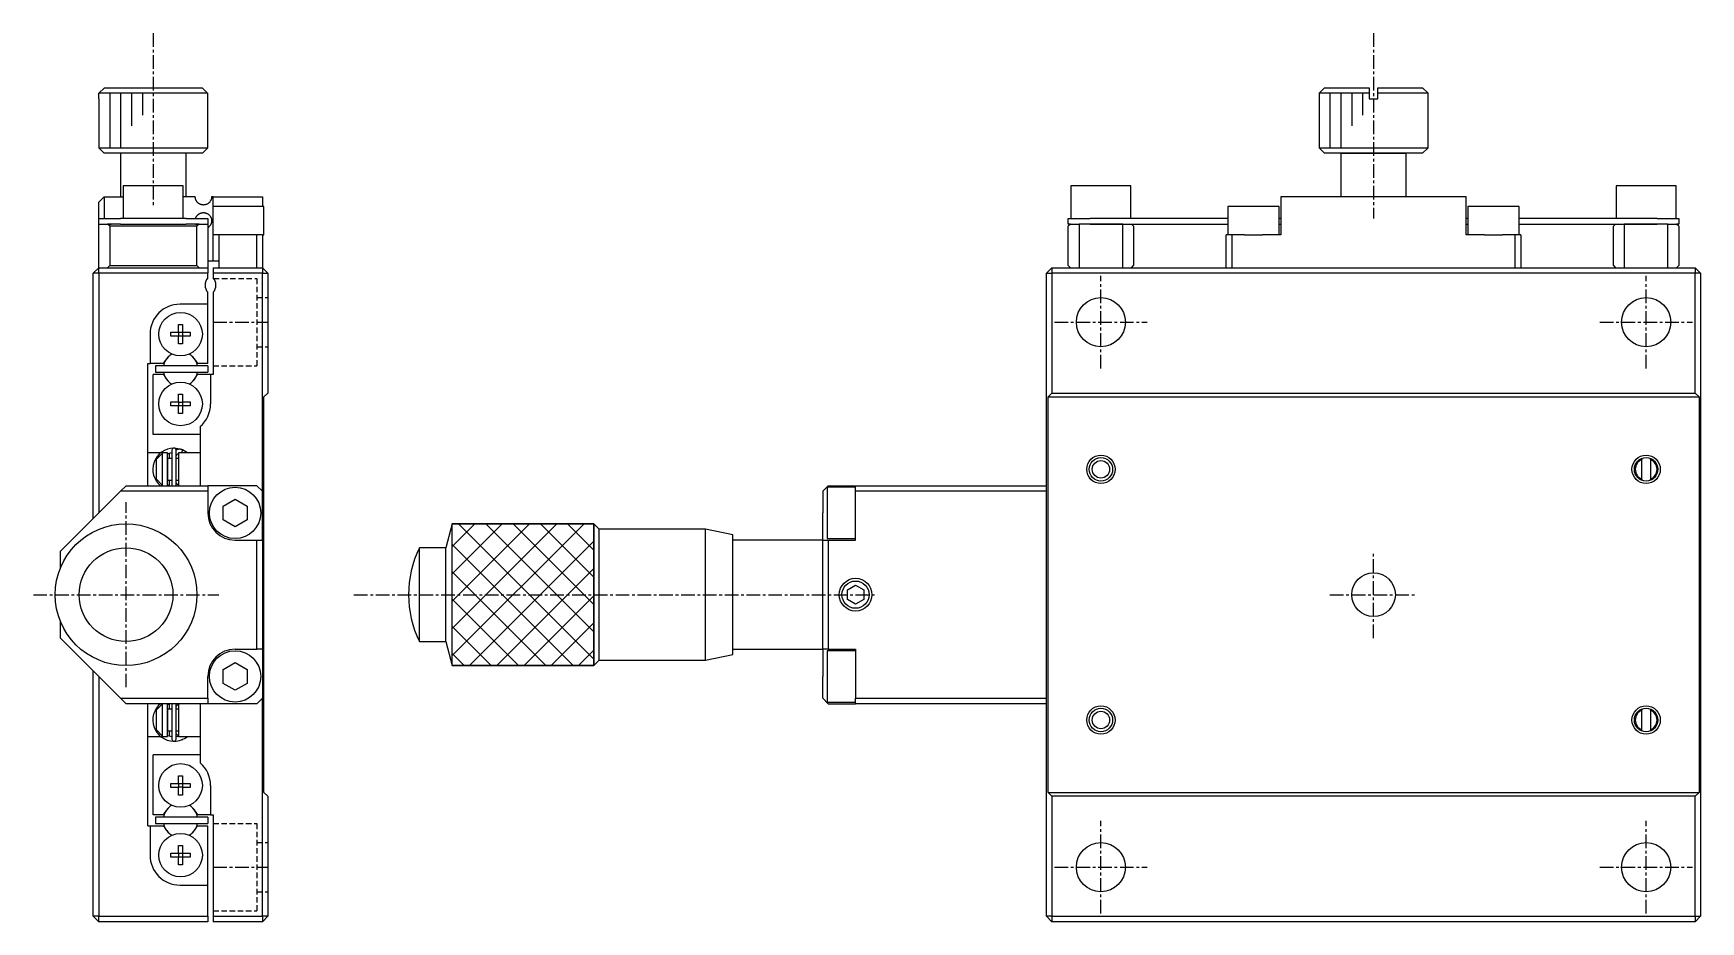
# Model space of a CAD drawing. Extents: x 10 to 371, y 10 to 242.
# Drawn here: x 218.2 to 371.2, y 111.8 to 193.2 of the extents above; entities that cross this region are included whole.
import ezdxf

# ---------------------------------------------------------------- set-up
doc = ezdxf.new("R2010")
doc.units = 0
doc.linetypes.add('CENTER', pattern=[2, 1.25, -0.25, 0.25, -0.25])
doc.linetypes.add('DASHED', pattern=[0.75, 0.5, -0.25])
doc.layers.get('0').update_dxf_attribs({"linetype": 'CONTINUOUS'})
doc.layers.add('CENTER', color=1, linetype='CENTER')

msp = doc.modelspace()

# ---------------------------------------------------------------- linework, layer by layer
at = {"color": 7, "linetype": 'CONTINUOUS'}
for p, q in [((224.266025, 187.75), (224.767813, 188.25)), ((224.767813, 188.25), (233.732186, 188.25)), ((233.732186, 188.25), (234.233974, 187.75)), ((336.655074, 188.25), (336.155074, 187.75)), ((336.655074, 188.25), (340.755074, 188.25)), ((340.755074, 188.25), (340.755074, 187.75)), ((341.555074, 188.25), (345.655074, 188.25)), ((341.555074, 187.75), (341.555074, 188.25)), ((346.155074, 187.75), (345.655074, 188.25)), ((224.249999, 187.25), (224.266025, 187.25)), ((224.249999, 187.25), (224.249999, 182.75)), ((224.266025, 187.25), (224.266025, 187.75)), ((234.233974, 187.75), (224.266025, 187.75)), ((234.233974, 187.75), (234.233974, 187.25)), ((234.233974, 187.25), (234.249999, 187.25)), ((234.249999, 182.75), (234.249999, 187.25)), ((340.755074, 187.75), (336.155074, 187.75)), ((336.155074, 187.75), (336.155074, 182.75)), ((340.755074, 187.75), (340.755074, 187.25)), ((340.755074, 187.25), (341.555074, 187.25)), ((346.155074, 187.75), (341.555074, 187.75)), ((341.555074, 187.25), (341.555074, 187.75)), ((346.155074, 182.75), (346.155074, 187.75)), ((224.249999, 182.75), (234.249999, 182.75)), ((224.249999, 182.75), (224.749999, 182.25)), ((233.749999, 182.25), (224.749999, 182.25)), ((226.249999, 182.25), (226.249999, 178.25)), ((232.249999, 178.25), (232.249999, 182.25)), ((233.749999, 182.25), (234.249999, 182.75)), ((336.155074, 182.75), (341.155074, 182.75)), ((336.155074, 182.75), (336.655074, 182.25)), ((338.155074, 182.25), (336.655074, 182.25)), ((341.155074, 182.25), (336.655074, 182.25)), ((344.155074, 182.25), (338.155074, 182.25)), ((338.155074, 182.25), (341.155074, 182.25)), ((338.155074, 182.25), (338.155074, 178.25)), ((341.155074, 182.75), (346.155074, 182.75)), ((345.655074, 182.25), (341.155074, 182.25)), ((341.155074, 182.25), (344.155074, 182.25)), ((345.655074, 182.25), (344.155074, 182.25)), ((344.155074, 178.25), (344.155074, 182.25)), ((345.655074, 182.25), (346.155074, 182.75)), ((231.999999, 179.25), (226.499999, 179.25)), ((226.499999, 179.25), (226.499999, 176.25)), ((231.999999, 176.25), (231.999999, 179.25)), ((316.155074, 179.25), (313.405074, 179.25)), ((313.405074, 179.25), (313.405074, 176.25)), ((318.905074, 179.25), (316.155074, 179.25)), ((318.905074, 176.25), (318.905074, 179.25)), ((366.155074, 179.25), (363.405074, 179.25)), ((363.405074, 179.25), (363.405074, 176.25)), ((368.905074, 179.25), (366.155074, 179.25)), ((368.905074, 176.25), (368.905074, 179.25)), ((224.75, 178.25), (224.25, 177.75)), ((224.25, 176.25), (224.25, 177.75)), ((224.75, 178.25), (224.75, 176.25)), ((224.75, 178.25), (226.499999, 178.25)), ((233.1, 178.25), (231.999999, 178.25)), ((233.100794, 178.215506), (233.1, 178.25)), ((233.103171, 178.181104), (233.100794, 178.215506)), ((233.107073, 178.14724), (233.103171, 178.181104)), ((233.112499, 178.113642), (233.107073, 178.14724)), ((233.116837, 178.091975), (233.112499, 178.113642)), ((233.121802, 178.070479), (233.116837, 178.091975)), ((233.128933, 178.043696), (233.121802, 178.070479)), ((233.137029, 178.017253), (233.128933, 178.043696)), ((233.146059, 177.991218), (233.137029, 178.017253)), ((233.155827, 177.966057), (233.146059, 177.991218)), ((233.166456, 177.941346), (233.155827, 177.966057)), ((233.17791, 177.91714), (233.166456, 177.941346)), ((233.187375, 177.898676), (233.17791, 177.91714)), ((233.197309, 177.880548), (233.187375, 177.898676)), ((233.209594, 177.859642), (233.197309, 177.880548)), ((233.222486, 177.839238), (233.209594, 177.859642)), ((233.23595, 177.819369), (233.222486, 177.839238)), ((233.25688, 177.79097), (233.23595, 177.819369)), ((233.278919, 177.763824), (233.25688, 177.79097)), ((233.297705, 177.742586), (233.278919, 177.763824)), ((233.317125, 177.722228), (233.297705, 177.742586)), ((233.33711, 177.702785), (233.317125, 177.722228)), ((233.355345, 177.686247), (233.33711, 177.702785)), ((233.373957, 177.670445), (233.355345, 177.686247)), ((233.400023, 177.649983), (233.373957, 177.670445)), ((233.426639, 177.630916), (233.400023, 177.649983)), ((233.453461, 177.613402), (233.426639, 177.630916)), ((233.480656, 177.597248), (233.453461, 177.613402)), ((233.507834, 177.5826), (233.480656, 177.597248)), ((233.535228, 177.569251), (233.507834, 177.5826)), ((233.562545, 177.557274), (233.535228, 177.569251)), ((233.589949, 177.546527), (233.562545, 177.557274)), ((233.611195, 177.539034), (233.589949, 177.546527)), ((233.632436, 177.532249), (233.611195, 177.539034)), ((233.663295, 177.523611), (233.632436, 177.532249)), ((233.694043, 177.516395), (233.663295, 177.523611)), ((233.724602, 177.510557), (233.694043, 177.516395)), ((233.769514, 177.504331), (233.724602, 177.510557)), ((233.813777, 177.500875), (233.769514, 177.504331)), ((233.85311, 177.500006), (233.813777, 177.500875)), ((233.881811, 177.500675), (233.85311, 177.500006)), ((233.923857, 177.503645), (233.881811, 177.500675)), ((233.964921, 177.508857), (233.923857, 177.503645)), ((234.01744, 177.51893), (233.964921, 177.508857)), ((234.068068, 177.532402), (234.01744, 177.51893)), ((234.116023, 177.548764), (234.068068, 177.532402)), ((234.162035, 177.567993), (234.116023, 177.548764)), ((234.205619, 177.58967), (234.162035, 177.567993)), ((234.247258, 177.613851), (234.205619, 177.58967)), ((234.285772, 177.639588), (234.247258, 177.613851)), ((234.322447, 177.667511), (234.285772, 177.639588)), ((234.357013, 177.697335), (234.322447, 177.667511)), ((234.389764, 177.729275), (234.357013, 177.697335)), ((234.420378, 177.762998), (234.389764, 177.729275)), ((234.449194, 177.798928), (234.420378, 177.762998)), ((234.475957, 177.836862), (234.449194, 177.798928)), ((234.500879, 177.877367), (234.475957, 177.836862)), ((234.514734, 177.902677), (234.500879, 177.877367)), ((234.527895, 177.929122), (234.514734, 177.902677)), ((234.540319, 177.956812), (234.527895, 177.929122)), ((234.549022, 177.978203), (234.540319, 177.956812)), ((234.557277, 178.000461), (234.549022, 177.978203)), ((234.565035, 178.023658), (234.557277, 178.000461)), ((234.572248, 178.047867), (234.565035, 178.023658)), ((234.576755, 178.064727), (234.572248, 178.047867)), ((234.580973, 178.082135), (234.576755, 178.064727)), ((234.584868, 178.100104), (234.580973, 178.082135)), ((234.587492, 178.113601), (234.584868, 178.100104)), ((234.589916, 178.127432), (234.587492, 178.113601)), ((234.592121, 178.141581), (234.589916, 178.127432)), ((234.594089, 178.156031), (234.592121, 178.141581)), ((234.59542, 178.167282), (234.594089, 178.156031)), ((234.596595, 178.178746), (234.59542, 178.167282)), ((234.597607, 178.190388), (234.596595, 178.178746)), ((234.59845, 178.20217), (234.597607, 178.190388)), ((234.599118, 178.214059), (234.59845, 178.20217)), ((234.599603, 178.226017), (234.599118, 178.214059)), ((234.599899, 178.238009), (234.599603, 178.226017)), ((234.6, 178.25), (234.599899, 178.238009)), ((234.75, 178.25), (234.6, 178.25)), ((234.75, 178.25), (239.25, 178.25)), ((234.75, 177.35), (234.75, 178.25)), ((239.25, 178.25), (239.25, 177.35)), ((339.905074, 178.25), (332.655074, 178.25)), ((332.655074, 178.25), (332.655074, 174.75)), ((342.405074, 178.25), (339.905074, 178.25)), ((349.655074, 178.25), (342.405074, 178.25)), ((349.655074, 174.75), (349.655074, 178.25)), ((224.25, 175.75), (224.25, 176.25)), ((224.25, 176.25), (226.25, 176.25)), ((232.249999, 176.25), (226.25, 176.25)), ((232.249999, 176.25), (234.249999, 176.25)), ((233.127158, 176.25), (233.134773, 176.275719)), ((233.134773, 176.275719), (233.143279, 176.301087)), ((233.143279, 176.301087), (233.152648, 176.326046)), ((233.152648, 176.326046), (233.162046, 176.348695)), ((233.162046, 176.348695), (233.172144, 176.370953)), ((233.172144, 176.370953), (233.182913, 176.392777)), ((233.182913, 176.392777), (233.195711, 176.416612)), ((233.195711, 176.416612), (233.209292, 176.439862)), ((233.209292, 176.439862), (233.223612, 176.462478)), ((233.223612, 176.462478), (233.238172, 176.483781)), ((233.238172, 176.483781), (233.253366, 176.504453)), ((233.253366, 176.504453), (233.269149, 176.524461)), ((233.269149, 176.524461), (233.291865, 176.550984)), ((233.291865, 176.550984), (233.315548, 176.576176)), ((233.315548, 176.576176), (233.333702, 176.594)), ((233.333702, 176.594), (233.352302, 176.611067)), ((233.352302, 176.611067), (233.371297, 176.62736)), ((233.371297, 176.62736), (233.393162, 176.64481)), ((233.393162, 176.64481), (233.415432, 176.66127)), ((233.415432, 176.66127), (233.446002, 176.681888)), ((233.446002, 176.681888), (233.477106, 176.700729)), ((233.477106, 176.700729), (233.508592, 176.717788)), ((233.508592, 176.717788), (233.532654, 176.729553)), ((233.532654, 176.729553), (233.556837, 176.74033)), ((233.556837, 176.74033), (233.587942, 176.752726)), ((233.587942, 176.752726), (233.619107, 176.763574)), ((233.619107, 176.763574), (233.650231, 176.772906)), ((233.650231, 176.772906), (233.688799, 176.782471)), ((233.688799, 176.782471), (233.727102, 176.789862)), ((233.727102, 176.789862), (233.76127, 176.794733)), ((233.76127, 176.794733), (233.795077, 176.797986)), ((233.795077, 176.797986), (233.828635, 176.799696)), ((233.828635, 176.799696), (233.87232, 176.799668)), ((233.87232, 176.799668), (233.91535, 176.797147)), ((233.91535, 176.797147), (233.957374, 176.792274)), ((233.957374, 176.792274), (233.998815, 176.785088)), ((233.998815, 176.785088), (234.039115, 176.775765)), ((234.039115, 176.775765), (234.078666, 176.764291)), ((234.078666, 176.764291), (234.116984, 176.75087)), ((234.116984, 176.75087), (234.154227, 176.735526)), ((234.154227, 176.735526), (234.199866, 176.713396)), ((234.199866, 176.713396), (234.243655, 176.688386)), ((234.243655, 176.688386), (234.285309, 176.660742)), ((234.249999, 176.25), (234.249999, 175.75)), ((234.285309, 176.660742), (234.325286, 176.630176)), ((234.325286, 176.630176), (234.363069, 176.597047)), ((234.363069, 176.597047), (234.399068, 176.560908)), ((234.399068, 176.560908), (234.432804, 176.522059)), ((234.432804, 176.522059), (234.464432, 176.480084)), ((234.464432, 176.480084), (234.483088, 176.452117)), ((234.483088, 176.452117), (234.500831, 176.42272)), ((234.500831, 176.42272), (234.517582, 176.39181)), ((234.517582, 176.39181), (234.53334, 176.359104)), ((234.53334, 176.359104), (234.540783, 176.342094)), ((234.540783, 176.342094), (234.547936, 176.324563)), ((234.547936, 176.324563), (234.557074, 176.300101)), ((234.557074, 176.300101), (234.565618, 176.274488)), ((234.565618, 176.274488), (234.573494, 176.247624)), ((234.574201, 175.854979), (234.569462, 175.838166)), ((234.573494, 176.247624), (234.577211, 176.233475)), ((234.578667, 175.872387), (234.574201, 175.854979)), ((234.577211, 176.233475), (234.580724, 176.218943)), ((234.58282, 175.890383), (234.578667, 175.872387)), ((234.580724, 176.218943), (234.584014, 176.20402)), ((234.586621, 175.908964), (234.58282, 175.890383)), ((234.584014, 176.20402), (234.586661, 176.190808)), ((234.590032, 175.928126), (234.586621, 175.908964)), ((234.586661, 176.190808), (234.589122, 176.177251)), ((234.589122, 176.177251), (234.591377, 176.16337)), ((234.593012, 175.947864), (234.590032, 175.928126)), ((234.591377, 176.16337), (234.593408, 176.14919)), ((234.594638, 175.960507), (234.593012, 175.947864)), ((234.593408, 176.14919), (234.595196, 176.134734)), ((234.596071, 175.973411), (234.594638, 175.960507)), ((234.595196, 176.134734), (234.596723, 176.120024)), ((234.5973, 175.986533), (234.596071, 175.973411)), ((234.596723, 176.120024), (234.597694, 176.108695)), ((234.598312, 175.999828), (234.5973, 175.986533)), ((234.597694, 176.108695), (234.598499, 176.097191)), ((234.599096, 176.013254), (234.598312, 175.999828)), ((234.598499, 176.097191), (234.599134, 176.085554)), ((234.59964, 176.026766), (234.599096, 176.013254)), ((234.599134, 176.085554), (234.599596, 176.073823)), ((234.599596, 176.073823), (234.599881, 176.062039)), ((234.599906, 176.03847), (234.59964, 176.026766)), ((234.599881, 176.062039), (234.599985, 176.050241)), ((234.599985, 176.050241), (234.599906, 176.03847)), ((239.399999, 177.35), (234.699999, 177.35)), ((234.699999, 177.35), (234.7, 174.75)), ((239.4, 174.75), (239.399999, 177.35)), ((313.155074, 175.75), (313.155074, 176.25)), ((313.155074, 176.25), (315.155074, 176.25)), ((327.805074, 176.25), (315.155074, 176.25)), ((330.155074, 177.35), (327.805074, 177.35)), ((327.805074, 177.35), (327.805074, 174.75)), ((332.505074, 177.35), (330.155074, 177.35)), ((332.505074, 174.75), (332.505074, 177.35)), ((332.655074, 176.25), (332.505074, 176.25)), ((349.805074, 176.25), (349.655074, 176.25)), ((352.155074, 177.35), (349.805074, 177.35)), ((349.805074, 177.35), (349.805074, 174.75)), ((354.505074, 177.35), (352.155074, 177.35)), ((354.505074, 174.75), (354.505074, 177.35)), ((367.155074, 176.25), (354.505074, 176.25)), ((367.155074, 176.25), (369.155074, 176.25)), ((369.155074, 176.25), (369.155074, 175.75)), ((224.25, 171.75), (224.25, 175.75)), ((224.25, 175.75), (225.05, 175.75)), ((225.25, 175.55), (225.05, 175.75)), ((225.05, 175.75), (225.37822, 175.75)), ((225.37822, 175.75), (225.05, 175.75)), ((233.25, 175.55), (225.25, 175.55)), ((225.25, 175.55), (225.25, 171.95)), ((226.25, 175.75), (225.37822, 175.75)), ((226.25, 175.75), (232.249999, 175.75)), ((233.121779, 175.75), (232.249999, 175.75)), ((233.121779, 175.75), (233.45, 175.75)), ((233.45, 175.75), (233.121779, 175.75)), ((233.45, 175.75), (233.25, 175.55)), ((233.25, 171.95), (233.25, 175.55)), ((233.45, 175.75), (234.25, 175.75)), ((234.25, 175.75), (234.25, 171.75)), ((234.257669, 175.420471), (234.250158, 175.415671)), ((234.298865, 175.44915), (234.257669, 175.420471)), ((234.337451, 175.480006), (234.298865, 175.44915)), ((234.373917, 175.513334), (234.337451, 175.480006)), ((234.40787, 175.548717), (234.373917, 175.513334)), ((234.439732, 175.586626), (234.40787, 175.548717)), ((234.469311, 175.626971), (234.439732, 175.586626)), ((234.488003, 175.655725), (234.469311, 175.626971)), ((234.505702, 175.685921), (234.488003, 175.655725)), ((234.51899, 175.710948), (234.505702, 175.685921)), ((234.531609, 175.737089), (234.51899, 175.710948)), ((234.543515, 175.764455), (234.531609, 175.737089)), ((234.552731, 175.787946), (234.543515, 175.764455)), ((234.5614, 175.812486), (234.552731, 175.787946)), ((234.569462, 175.838166), (234.5614, 175.812486)), ((234.7, 174.75), (234.75, 174.75)), ((234.75, 172.35), (234.75, 174.75)), ((235.25, 174.75), (234.75, 174.75)), ((235.25, 174.75), (235.25, 172.35)), ((238.75, 174.75), (235.25, 174.75)), ((238.75, 171.75), (238.75, 174.75)), ((239.25, 174.75), (238.75, 174.75)), ((239.25, 174.75), (239.4, 174.75)), ((239.25, 174.75), (239.25, 171.75)), ((313.355074, 175.75), (313.155074, 175.55)), ((313.355074, 175.75), (313.155074, 175.75)), ((313.155074, 171.95), (313.155074, 175.55)), ((313.355074, 175.75), (314.155074, 175.75)), ((314.155074, 175.75), (314.155074, 171.75)), ((315.155074, 175.75), (314.155074, 175.75)), ((315.155074, 175.75), (314.155074, 175.75)), ((318.155074, 175.75), (315.155074, 175.75)), ((315.155074, 175.75), (318.155074, 175.75)), ((318.155074, 171.75), (318.155074, 175.75)), ((318.155074, 175.75), (327.805074, 175.75)), ((319.155074, 175.55), (318.955074, 175.75)), ((319.155074, 175.55), (319.155074, 171.95)), ((327.655074, 171.75), (327.655074, 174.75)), ((328.155074, 174.75), (327.655074, 174.75)), ((328.155074, 174.75), (328.155074, 171.75)), ((329.328938, 174.75), (328.155074, 174.75)), ((329.328938, 174.75), (330.155074, 174.75)), ((330.155074, 174.75), (330.98121, 174.75)), ((332.655074, 174.75), (330.98121, 174.75)), ((332.505074, 175.75), (332.655074, 175.75)), ((349.655074, 175.75), (349.805074, 175.75)), ((351.328938, 174.75), (349.655074, 174.75)), ((351.328938, 174.75), (352.155074, 174.75)), ((352.155074, 174.75), (352.98121, 174.75)), ((354.155074, 174.75), (352.98121, 174.75)), ((354.155074, 171.75), (354.155074, 174.75)), ((354.655074, 174.75), (354.155074, 174.75)), ((354.505074, 175.75), (364.155074, 175.75)), ((354.655074, 174.75), (354.655074, 171.75)), ((363.355074, 175.75), (363.155074, 175.55)), ((363.155074, 171.95), (363.155074, 175.55)), ((367.155074, 175.75), (364.155074, 175.75)), ((364.155074, 175.75), (364.155074, 171.75)), ((364.155074, 175.75), (367.155074, 175.75)), ((368.155074, 175.75), (367.155074, 175.75)), ((368.155074, 175.75), (367.155074, 175.75)), ((368.155074, 171.75), (368.155074, 175.75)), ((368.155074, 175.75), (368.955074, 175.75)), ((369.155074, 175.55), (368.955074, 175.75)), ((369.155074, 175.75), (368.955074, 175.75)), ((369.155074, 175.55), (369.155074, 171.95)), ((224.25, 171.75), (223.75, 171.25)), ((224.25, 171.25), (224.25, 171.75)), ((224.25, 171.75), (234.25, 171.75)), ((225.05, 171.75), (225.25, 171.95)), ((225.25, 171.95), (233.25, 171.95)), ((233.25, 171.95), (233.45, 171.75)), ((234.75, 172.35), (234.25, 172.35)), ((234.25, 171.75), (234.25, 171.25)), ((235.25, 172.35), (234.75, 172.35)), ((234.75, 171.75), (234.75, 171.25)), ((234.75, 171.75), (239.25, 171.75)), ((235.25, 172.35), (235.25, 171.75)), ((239.25, 171.75), (239.25, 171.25)), ((239.25, 171.75), (239.75, 171.25)), ((311.655074, 171.75), (311.155074, 171.25)), ((311.655074, 171.75), (311.655074, 171.25)), ((311.655074, 171.75), (328.155074, 171.75)), ((313.155074, 171.95), (313.355074, 171.75)), ((318.955074, 171.75), (319.155074, 171.95)), ((328.155074, 171.75), (354.155074, 171.75)), ((328.155074, 171.75), (354.155074, 171.75)), ((354.155074, 171.75), (370.655074, 171.75)), ((363.155074, 171.95), (363.355074, 171.75)), ((368.955074, 171.75), (369.155074, 171.95)), ((370.655074, 171.75), (370.655074, 171.25)), ((371.155074, 171.25), (370.655074, 171.75)), ((224.25, 171.25), (223.75, 171.25)), ((223.75, 148.75), (223.75, 171.25)), ((224.25, 171.25), (224.25, 149.25)), ((234.25, 171.25), (224.25, 171.25)), ((234.25, 170.811438), (234.25, 171.25)), ((239.25, 171.25), (234.75, 171.25)), ((234.75, 171.25), (234.75, 170.811438)), ((239.25, 151.25), (239.25, 171.25)), ((239.25, 171.25), (239.75, 171.25)), ((239.75, 171.25), (239.75, 160.25)), ((311.155074, 151.25), (311.155074, 171.25)), ((311.155074, 171.25), (311.655074, 171.25)), ((311.655074, 171.25), (311.655074, 160.25)), ((370.655074, 171.25), (311.655074, 171.25)), ((370.655074, 160.25), (370.655074, 171.25)), ((371.155074, 171.25), (370.655074, 171.25)), ((371.155074, 171.25), (371.155074, 112.25)), ((234.25, 168.4), (231.7, 168.4)), ((234.25, 168.4), (234.25, 169.488562)), ((234.25, 162.95), (234.25, 168.4)), ((234.75, 169.488562), (234.75, 161.95)), ((228.95, 165.65), (228.95, 162.95)), ((230.863638, 165.47), (230.863638, 165.83)), ((230.863638, 165.83), (231.57, 165.83)), ((231.57, 165.47), (230.863638, 165.47)), ((231.57, 166.536361), (231.93, 166.536361)), ((231.57, 165.83), (231.57, 166.536361)), ((231.580372, 165.819628), (231.57, 165.83)), ((231.580372, 165.480372), (231.57, 165.47)), ((231.57, 164.763639), (231.57, 165.47)), ((231.580372, 165.480372), (231.580372, 165.819628)), ((231.580372, 165.819628), (231.919627, 165.819628)), ((231.919627, 165.480372), (231.580372, 165.480372)), ((231.919627, 165.819628), (231.93, 165.83)), ((231.919627, 165.819628), (231.919627, 165.480372)), ((231.919627, 165.480372), (231.93, 165.47)), ((231.93, 166.536361), (231.93, 165.83)), ((231.93, 165.83), (232.636361, 165.83)), ((231.93, 165.47), (231.93, 164.763639)), ((232.636361, 165.47), (231.93, 165.47)), ((232.636361, 165.83), (232.636361, 165.47)), ((231.93, 164.763639), (231.57, 164.763639)), ((228.75, 162.95), (228.95, 162.95)), ((228.75, 151.75), (228.75, 162.95)), ((230.199194, 162.95), (228.95, 162.95)), ((229.45, 162.75), (229.45, 162.15)), ((234.25, 162.75), (229.45, 162.75)), ((229.45, 162.15), (234.25, 162.15)), ((230.199194, 162.95), (230.34936, 163.210095)), ((233.150639, 163.210095), (233.300805, 162.95)), ((234.25, 162.95), (233.300805, 162.95)), ((234.25, 162.75), (234.25, 162.15)), ((229.25, 156.45), (229.25, 161.95)), ((230.199194, 161.95), (229.25, 161.95)), ((230.199194, 161.95), (230.34936, 161.689905)), ((233.150639, 161.689905), (233.300805, 161.95)), ((234.5, 161.95), (233.300805, 161.95)), ((234.5, 161.95), (234.5, 159.25)), ((234.75, 161.95), (234.5, 161.95)), ((230.863638, 159.07), (230.863638, 159.43)), ((230.863638, 159.43), (231.57, 159.43)), ((231.57, 159.07), (230.863638, 159.07)), ((231.57, 160.136361), (231.93, 160.136361)), ((231.57, 159.43), (231.57, 160.136361)), ((231.580372, 159.419628), (231.57, 159.43)), ((231.580372, 159.080372), (231.57, 159.07)), ((231.57, 158.363639), (231.57, 159.07)), ((231.580372, 159.419628), (231.919627, 159.419628)), ((231.580372, 159.080372), (231.580372, 159.419628)), ((231.919627, 159.080372), (231.580372, 159.080372)), ((231.919627, 159.419628), (231.93, 159.43)), ((231.919627, 159.419628), (231.919627, 159.080372)), ((231.919627, 159.080372), (231.93, 159.07)), ((231.93, 160.136361), (231.93, 159.43)), ((231.93, 159.43), (232.636361, 159.43)), ((231.93, 159.07), (231.93, 158.363639)), ((232.636361, 159.07), (231.93, 159.07)), ((232.636361, 159.43), (232.636361, 159.07)), ((239.4, 159.9), (239.75, 160.25)), ((239.4, 123.6), (239.4, 159.9)), ((311.305074, 159.9), (311.655074, 160.25)), ((311.305074, 123.6), (311.305074, 159.9)), ((311.305074, 159.9), (371.005074, 159.9)), ((311.655074, 160.25), (370.655074, 160.25)), ((370.655074, 160.25), (371.005074, 159.9)), ((371.005074, 159.9), (371.005074, 123.6)), ((231.93, 158.363639), (231.57, 158.363639)), ((233.55, 156.45), (229.25, 156.45)), ((233.55, 157.170938), (233.55, 154.325)), ((229.91343, 154.75), (228.75, 154.75)), ((229.549999, 154.1701), (230.049999, 154.699247)), ((229.913941, 154.75), (229.913825, 154.75)), ((230.05, 154.75), (230.05, 154.699247)), ((230.55, 154.75), (230.05, 154.75)), ((230.05, 154.699247), (230.05, 151.807999)), ((230.549845, 154.68522), (230.954977, 154.793682)), ((230.55, 151.75), (230.55, 154.75)), ((230.55, 154.25), (230.55, 154.749938)), ((230.738515, 154.75), (230.738327, 154.75)), ((230.738642, 154.75), (230.738515, 154.75)), ((230.738956, 154.75), (230.738849, 154.75)), ((230.739517, 154.75), (230.739081, 154.75)), ((230.75, 154.75), (230.7396, 154.75)), ((230.75, 154.25), (230.75, 154.75)), ((230.955, 155), (230.955, 151.75)), ((231.865051, 155.057695), (231.177588, 155.193656)), ((231.351111, 155.027317), (231.343452, 155.023625)), ((231.345, 151.75), (231.345, 155)), ((231.346393, 154.427706), (231.348177, 154.442615)), ((231.348177, 154.442615), (231.35068, 154.457419)), ((231.35068, 154.457419), (231.353897, 154.472082)), ((231.382458, 155.041245), (231.351111, 155.027317)), ((231.353897, 154.472082), (231.357822, 154.48657)), ((231.357822, 154.48657), (231.362444, 154.50085)), ((231.362444, 154.50085), (231.367755, 154.514887)), ((231.367755, 154.514887), (231.373743, 154.528647)), ((231.373743, 154.528647), (231.380394, 154.542099)), ((231.380394, 154.542099), (231.387694, 154.555209)), ((231.414448, 155.053587), (231.382458, 155.041245)), ((231.387694, 154.555209), (231.395627, 154.567947)), ((231.395627, 154.567947), (231.404176, 154.58028)), ((231.404176, 154.58028), (231.413321, 154.592179)), ((231.413321, 154.592179), (231.423042, 154.603614)), ((231.447003, 155.064314), (231.414448, 155.053587)), ((231.423042, 154.603614), (231.433318, 154.614555)), ((231.433318, 154.614555), (231.444125, 154.624976)), ((231.444125, 154.624976), (231.455438, 154.634849)), ((231.480043, 155.073399), (231.447003, 155.064314)), ((231.455438, 154.634849), (231.467231, 154.644147)), ((231.467231, 154.644147), (231.479477, 154.652848)), ((231.479477, 154.652848), (231.492146, 154.660926)), ((231.513487, 155.080822), (231.480043, 155.073399)), ((231.492146, 154.660926), (231.505209, 154.66836)), ((231.505209, 154.66836), (231.518633, 154.675129)), ((231.547253, 155.086564), (231.513487, 155.080822)), ((231.518633, 154.675129), (231.532386, 154.681214)), ((231.532386, 154.681214), (231.546433, 154.686597)), ((231.546433, 154.686597), (231.549978, 154.687829)), ((231.581259, 155.090611), (231.547253, 155.086564)), ((231.55, 154.75), (231.55, 151.75)), ((233.55, 154.75), (231.55, 154.75)), ((231.615422, 155.092953), (231.581259, 155.090611)), ((231.649658, 155.093585), (231.615422, 155.092953)), ((231.683884, 155.092506), (231.649658, 155.093585)), ((231.718016, 155.089716), (231.683884, 155.092506)), ((231.751971, 155.085224), (231.718016, 155.089716)), ((231.785666, 155.079039), (231.751971, 155.085224)), ((231.819017, 155.071176), (231.785666, 155.079039)), ((231.820661, 154.76164), (231.814512, 154.75)), ((231.851944, 155.061653), (231.819017, 155.071176)), ((231.826919, 154.773893), (231.820661, 154.76164)), ((231.924258, 155.032272), (231.825042, 154.749975)), ((231.833246, 154.78668), (231.826919, 154.773893)), ((231.839602, 154.799923), (231.833246, 154.78668)), ((231.845948, 154.813538), (231.839602, 154.799923)), ((231.852243, 154.827439), (231.845948, 154.813538)), ((231.884364, 155.050494), (231.851944, 155.061653)), ((231.858448, 154.841539), (231.852243, 154.827439)), ((231.864524, 154.85575), (231.858448, 154.841539)), ((231.870433, 154.869982), (231.864524, 154.85575)), ((231.876138, 154.884145), (231.870433, 154.869982)), ((231.881602, 154.898151), (231.876138, 154.884145)), ((231.886792, 154.911913), (231.881602, 154.898151)), ((231.914531, 155.03844), (231.884364, 155.050494)), ((231.891675, 154.925342), (231.886792, 154.911913)), ((231.896221, 154.938356), (231.891675, 154.925342)), ((231.9004, 154.950872), (231.896221, 154.938356)), ((231.904186, 154.962811), (231.9004, 154.950872)), ((231.907557, 154.9741), (231.904186, 154.962811)), ((231.910489, 154.984666), (231.907557, 154.9741)), ((231.912966, 154.994443), (231.910489, 154.984666)), ((231.914972, 155.00337), (231.912966, 154.994443)), ((231.91318, 155.038725), (231.915139, 155.038104)), ((232.386031, 154.750123), (231.914086, 155.037581)), ((231.916493, 155.011391), (231.914972, 155.00337)), ((231.915139, 155.038104), (231.916613, 155.036358)), ((231.917521, 155.018456), (231.916493, 155.011391)), ((231.916613, 155.036358), (231.917593, 155.033499)), ((231.918048, 155.02452), (231.917521, 155.018456)), ((231.917593, 155.033499), (231.918072, 155.029545)), ((231.918072, 155.029545), (231.918048, 155.02452)), ((231.923187, 155.033663), (231.924258, 155.032272)), ((229.55, 152.337145), (229.55, 154.1701)), ((230.55, 154.25), (230.55, 152.25)), ((230.55, 152.25), (230.55, 154.25)), ((230.955, 154.25), (230.55, 154.25)), ((231.344999, 154.398501), (231.345333, 154.412726)), ((231.55, 154.25), (231.345, 154.25)), ((231.345333, 154.412726), (231.346393, 154.427706)), ((233.55, 154.325), (233.55, 152.175)), ((365.755074, 154.248389), (365.755074, 154.166515)), ((365.755074, 152.333485), (365.755074, 154.166515)), ((366.555074, 154.166515), (366.555074, 154.248389)), ((366.555074, 154.166515), (366.555074, 152.333485)), ((226.25, 151.25), (226.75, 151.75)), ((226.75, 151.75), (234.25, 151.75)), ((230.049999, 151.807999), (229.549999, 152.337145)), ((229.55, 152.3299), (229.55, 152.337145)), ((230.05, 151.807999), (230.05, 151.75)), ((230.737586, 151.749909), (230.549839, 151.814446)), ((230.55, 151.75), (230.55, 152.25)), ((230.55, 152.25), (230.955, 152.25)), ((230.75, 151.75), (230.75, 152.25)), ((231.345075, 152.094804), (231.344999, 152.101499)), ((231.345, 152.25), (231.55, 152.25)), ((231.345771, 152.0798), (231.345075, 152.094804)), ((231.347193, 152.064844), (231.345771, 152.0798)), ((231.349338, 152.049973), (231.347193, 152.064844)), ((231.352202, 152.035221), (231.349338, 152.049973)), ((231.355779, 152.020622), (231.352202, 152.035221)), ((231.360062, 152.006213), (231.355779, 152.020622)), ((231.365042, 151.992026), (231.360062, 152.006213)), ((231.370709, 151.978097), (231.365042, 151.992026)), ((231.37705, 151.964458), (231.370709, 151.978097)), ((231.384052, 151.951143), (231.37705, 151.964458)), ((231.391699, 151.938186), (231.384052, 151.951143)), ((231.399976, 151.925617), (231.391699, 151.938186)), ((231.408864, 151.913468), (231.399976, 151.925617)), ((231.418343, 151.901771), (231.408864, 151.913468)), ((231.428391, 151.890556), (231.418343, 151.901771)), ((231.438986, 151.879851), (231.428391, 151.890556)), ((231.450103, 151.869684), (231.438986, 151.879851)), ((231.461715, 151.860083), (231.450103, 151.869684)), ((231.473797, 151.851074), (231.461715, 151.860083)), ((231.486317, 151.84268), (231.473797, 151.851074)), ((231.499246, 151.834926), (231.486317, 151.84268)), ((231.512551, 151.827833), (231.499246, 151.834926)), ((231.5262, 151.82142), (231.512551, 151.827833)), ((231.540158, 151.815707), (231.5262, 151.82142)), ((231.549974, 151.812173), (231.540158, 151.815707)), ((233.55, 152.175), (233.55, 151.75)), ((234.25, 151.75), (234.25, 151.25)), ((238.75, 151.75), (234.25, 151.75)), ((239.25, 151.25), (238.75, 151.75)), ((291.155074, 151.75), (290.655074, 151.25)), ((291.055074, 151.6), (291.055074, 146.9)), ((293.655074, 151.6), (291.055074, 151.6)), ((291.155074, 151.75), (293.655074, 151.75)), ((293.655074, 151.25), (293.655074, 151.75)), ((293.655074, 151.75), (311.155074, 151.75)), ((365.755074, 152.333485), (365.755074, 152.251611)), ((366.555074, 152.251611), (366.555074, 152.333485)), ((226.25, 151.25), (220.75, 145.75)), ((234.25, 151.25), (226.25, 151.25)), ((234.25, 151.25), (234.25, 149.25)), ((235.65, 149.885085), (236.75, 150.520171)), ((235.65, 148.614915), (235.65, 149.885085)), ((236.75, 150.520171), (237.85, 149.885085)), ((237.85, 149.885085), (237.85, 148.614915)), ((239.25, 146.75), (239.25, 151.25)), ((290.655074, 151.25), (290.655074, 149.25)), ((293.655074, 146.75), (293.655074, 151.25)), ((311.155074, 151.25), (293.655074, 151.25)), ((311.155074, 132.25), (311.155074, 151.25)), ((311.155074, 132.25), (311.155074, 151.25)), ((236.75, 147.979829), (235.65, 148.614915)), ((237.85, 148.614915), (236.75, 147.979829)), ((290.655074, 146.75), (290.655074, 149.25)), ((256.655067, 148.249999), (256.065579, 146.05)), ((256.655067, 148.249999), (269.655068, 148.249999)), ((256.655067, 135.250001), (256.655067, 148.249999)), ((269.655068, 141.750148), (269.655068, 148.249999)), ((270.15507, 147.749996), (269.655068, 148.249999)), ((269.655068, 148.249999), (269.655068, 135.250001)), ((270.15507, 141.750137), (270.15507, 147.749996)), ((279.905075, 147.749996), (270.15507, 147.749996)), ((279.905075, 141.750137), (279.905075, 147.749996)), ((282.405074, 147.249997), (279.905075, 147.749996)), ((282.405074, 141.750125), (282.405074, 147.249997)), ((291.055074, 146.9), (293.655074, 146.9)), ((220.75, 144.249997), (220.75, 145.75)), ((236.75, 146.75), (238.75, 146.75)), ((238.75, 136.75), (238.75, 146.75)), ((238.75, 146.75), (239.25, 146.75)), ((239.25, 146.75), (239.25, 136.75)), ((253.655068, 141.750098), (253.655068, 146.05)), ((256.065579, 146.05), (253.655068, 146.05)), ((256.065579, 141.750098), (256.065579, 146.05)), ((290.655074, 146.75), (282.405074, 146.75)), ((290.655074, 136.75), (290.655074, 146.75)), ((290.655074, 146.75), (291.155074, 146.75)), ((291.155074, 146.75), (291.155074, 136.75)), ((291.155074, 146.75), (293.655074, 146.75)), ((292.905074, 142.183013), (293.655074, 142.616025)), ((293.655074, 142.616025), (294.405074, 142.183013)), ((253.655068, 137.45), (253.655068, 141.750098)), ((256.065579, 137.45), (256.065579, 141.750098)), ((256.655067, 135.250001), (256.655067, 141.750148)), ((270.15507, 135.750004), (270.15507, 141.750137)), ((279.905075, 135.750004), (279.905075, 141.750137)), ((282.405074, 136.250003), (282.405074, 141.750125)), ((292.905074, 141.316987), (292.905074, 142.183013)), ((293.655074, 140.883975), (292.905074, 141.316987)), ((294.405074, 141.316987), (293.655074, 140.883975)), ((294.405074, 142.183013), (294.405074, 141.316987)), ((220.75, 137.75), (220.75, 139.250003)), ((220.75, 137.75), (226.25, 132.25)), ((236.75, 136.75), (238.75, 136.75)), ((239.25, 136.75), (238.75, 136.75)), ((239.25, 136.75), (239.25, 132.25)), ((253.655068, 137.45), (256.065579, 137.45)), ((256.065579, 137.45), (256.655067, 135.250001)), ((279.905075, 135.750004), (282.405074, 136.250003)), ((282.405074, 136.75), (290.655074, 136.75)), ((291.155074, 136.75), (290.655074, 136.75)), ((290.655074, 136.75), (290.655074, 134.25)), ((291.055074, 136.6), (291.055074, 131.9)), ((293.655074, 136.6), (291.055074, 136.6)), ((291.155074, 136.75), (293.655074, 136.75)), ((293.655074, 136.75), (293.655074, 132.25)), ((223.75, 112.25), (223.75, 134.75)), ((235.65, 134.885085), (236.75, 135.520171)), ((235.65, 133.614915), (235.65, 134.885085)), ((236.75, 135.520171), (237.85, 134.885085)), ((237.85, 134.885085), (237.85, 133.614915)), ((269.655068, 135.250001), (256.655067, 135.250001)), ((269.655068, 135.250001), (270.15507, 135.750004)), ((270.15507, 135.750004), (279.905075, 135.750004)), ((224.25, 134.25), (224.25, 112.25)), ((234.25, 132.25), (234.25, 134.25)), ((236.75, 132.979829), (235.65, 133.614915)), ((237.85, 133.614915), (236.75, 132.979829)), ((290.655074, 132.25), (290.655074, 134.25)), ((226.25, 132.25), (234.25, 132.25)), ((226.75, 131.75), (226.25, 132.25)), ((234.25, 131.75), (226.75, 131.75)), ((228.75, 120.55), (228.75, 131.75)), ((229.549999, 131.1701), (230.049999, 131.699247)), ((230.05, 131.75), (230.05, 131.699247)), ((230.05, 131.699247), (230.05, 128.807999)), ((230.549845, 131.68522), (230.738559, 131.750318)), ((230.55, 128.75), (230.55, 131.75)), ((230.55, 131.25), (230.55, 131.749938)), ((230.75, 131.25), (230.75, 131.75)), ((230.955, 131.75), (230.955, 128.5)), ((231.345, 128.5), (231.345, 131.75)), ((231.357822, 131.48657), (231.362444, 131.50085)), ((231.362444, 131.50085), (231.367755, 131.514887)), ((231.367755, 131.514887), (231.373743, 131.528647)), ((231.373743, 131.528647), (231.380394, 131.542099)), ((231.380394, 131.542099), (231.387694, 131.555209)), ((231.387694, 131.555209), (231.395627, 131.567947)), ((231.395627, 131.567947), (231.404176, 131.58028)), ((231.404176, 131.58028), (231.413321, 131.592179)), ((231.413321, 131.592179), (231.423042, 131.603614)), ((231.423042, 131.603614), (231.433318, 131.614555)), ((231.433318, 131.614555), (231.444125, 131.624976)), ((231.444125, 131.624976), (231.455438, 131.634849)), ((231.455438, 131.634849), (231.467231, 131.644147)), ((231.467231, 131.644147), (231.479477, 131.652848)), ((231.479477, 131.652848), (231.492146, 131.660926)), ((231.492146, 131.660926), (231.505209, 131.66836)), ((231.505209, 131.66836), (231.518633, 131.675129)), ((231.518633, 131.675129), (231.532386, 131.681214)), ((231.532386, 131.681214), (231.546433, 131.686597)), ((231.546433, 131.686597), (231.549978, 131.687829)), ((231.55, 131.75), (231.55, 128.75)), ((233.55, 131.75), (233.55, 131.325)), ((234.25, 132.25), (234.25, 131.75)), ((238.75, 131.75), (234.25, 131.75)), ((238.75, 131.75), (239.25, 132.25)), ((239.25, 112.25), (239.25, 132.25)), ((290.655074, 132.25), (291.155074, 131.75)), ((291.055074, 131.9), (293.655074, 131.9)), ((291.155074, 131.75), (293.655074, 131.75)), ((293.655074, 132.25), (311.155074, 132.25)), ((293.655074, 131.75), (293.655074, 132.25)), ((311.155074, 131.75), (293.655074, 131.75)), ((311.155074, 112.25), (311.155074, 132.25)), ((229.55, 129.337145), (229.55, 131.1701)), ((230.55, 129.25), (230.55, 131.25)), ((230.55, 131.25), (230.55, 129.25)), ((230.955, 131.25), (230.55, 131.25)), ((231.344999, 131.398501), (231.345333, 131.412726)), ((231.55, 131.25), (231.345, 131.25)), ((231.345333, 131.412726), (231.346393, 131.427706)), ((231.346393, 131.427706), (231.348177, 131.442615)), ((231.348177, 131.442615), (231.35068, 131.457419)), ((231.35068, 131.457419), (231.353897, 131.472082)), ((231.353897, 131.472082), (231.357822, 131.48657)), ((233.55, 131.325), (233.55, 129.175)), ((365.755074, 131.248389), (365.755074, 131.166515)), ((365.755074, 129.333485), (365.755074, 131.166515)), ((366.555074, 131.166515), (366.555074, 131.248389)), ((366.555074, 131.166515), (366.555074, 129.333485)), ((228.75, 128.75), (229.913575, 128.75)), ((230.049999, 128.807999), (229.549999, 129.337145)), ((229.55, 129.3299), (229.55, 129.337145)), ((230.05, 128.807999), (230.05, 128.75)), ((230.05, 128.75), (230.55, 128.75)), ((230.954944, 128.706634), (230.549839, 128.814446)), ((230.55, 128.75), (230.55, 129.25)), ((230.55, 129.25), (230.955, 129.25)), ((230.738163, 128.75), (230.738313, 128.75)), ((230.738532, 128.75), (230.738646, 128.75)), ((230.738646, 128.75), (230.738802, 128.75)), ((230.738802, 128.75), (230.738926, 128.75)), ((230.738939, 128.75), (230.739039, 128.75)), ((230.739039, 128.75), (230.739141, 128.75)), ((230.739269, 128.75), (230.739446, 128.75)), ((230.739446, 128.75), (230.739577, 128.75)), ((230.739713, 128.75), (230.75, 128.75)), ((230.75, 128.75), (230.75, 129.25)), ((231.345075, 129.094804), (231.344999, 129.101499)), ((231.345, 129.25), (231.55, 129.25)), ((231.550166, 128.7466), (231.345042, 128.706311)), ((231.345771, 129.0798), (231.345075, 129.094804)), ((231.347193, 129.064844), (231.345771, 129.0798)), ((231.349338, 129.049973), (231.347193, 129.064844)), ((231.352202, 129.035221), (231.349338, 129.049973)), ((231.355779, 129.020622), (231.352202, 129.035221)), ((231.360062, 129.006213), (231.355779, 129.020622)), ((231.365042, 128.992026), (231.360062, 129.006213)), ((231.370709, 128.978097), (231.365042, 128.992026)), ((231.37705, 128.964458), (231.370709, 128.978097)), ((231.384052, 128.951143), (231.37705, 128.964458)), ((231.391699, 128.938186), (231.384052, 128.951143)), ((231.399976, 128.925617), (231.391699, 128.938186)), ((231.408864, 128.913468), (231.399976, 128.925617)), ((231.418343, 128.901771), (231.408864, 128.913468)), ((231.428391, 128.890556), (231.418343, 128.901771)), ((231.438986, 128.879851), (231.428391, 128.890556)), ((231.450103, 128.869684), (231.438986, 128.879851)), ((231.461715, 128.860083), (231.450103, 128.869684)), ((231.473797, 128.851074), (231.461715, 128.860083)), ((231.486317, 128.84268), (231.473797, 128.851074)), ((231.499246, 128.834926), (231.486317, 128.84268)), ((231.512551, 128.827833), (231.499246, 128.834926)), ((231.5262, 128.82142), (231.512551, 128.827833)), ((231.540158, 128.815707), (231.5262, 128.82142)), ((231.549974, 128.812173), (231.540158, 128.815707)), ((231.55, 128.75), (233.55, 128.75)), ((231.561645, 128.749717), (231.550166, 128.7466)), ((231.856671, 128.439862), (231.858099, 128.440327)), ((231.858099, 128.440327), (231.859403, 128.440755)), ((231.859403, 128.440755), (231.860318, 128.441057)), ((231.860318, 128.441057), (231.861548, 128.441465)), ((231.861548, 128.441465), (231.862537, 128.441795)), ((231.862537, 128.441795), (231.863696, 128.442183)), ((231.863696, 128.442183), (231.864726, 128.442531)), ((231.864726, 128.442531), (231.866948, 128.443286)), ((231.866948, 128.443286), (231.86786, 128.443599)), ((231.86786, 128.443599), (231.872204, 128.445108)), ((231.872204, 128.445108), (231.874233, 128.445824)), ((231.874233, 128.445824), (231.877061, 128.446834)), ((231.877061, 128.446834), (231.914531, 128.46156)), ((231.910679, 128.461787), (231.91318, 128.461275)), ((231.91318, 128.461275), (231.91286, 128.462039)), ((231.914531, 128.46156), (231.91318, 128.461275)), ((231.914288, 128.462505), (231.947094, 128.476898)), ((231.91526, 128.461983), (231.914531, 128.46156)), ((233.55, 129.175), (233.55, 126.329062)), ((365.755074, 129.333485), (365.755074, 129.251611)), ((366.555074, 129.251611), (366.555074, 129.333485)), ((229.25, 121.55), (229.25, 127.05)), ((233.55, 127.05), (229.25, 127.05)), ((231.855742, 128.439561), (231.856671, 128.439862)), ((230.863638, 124.07), (230.863638, 124.43)), ((230.863638, 124.43), (231.57, 124.43)), ((231.57, 124.07), (230.863638, 124.07)), ((231.57, 125.136361), (231.93, 125.136361)), ((231.57, 124.43), (231.57, 125.136361)), ((231.580372, 124.419628), (231.57, 124.43)), ((231.580372, 124.080372), (231.57, 124.07)), ((231.57, 123.363639), (231.57, 124.07)), ((231.580372, 124.080372), (231.580372, 124.419628)), ((231.580372, 124.419628), (231.919627, 124.419628)), ((231.919627, 124.080372), (231.580372, 124.080372)), ((231.919627, 124.419628), (231.93, 124.43)), ((231.919627, 124.419628), (231.919627, 124.080372)), ((231.919627, 124.080372), (231.93, 124.07)), ((231.93, 125.136361), (231.93, 124.43)), ((231.93, 124.43), (232.636361, 124.43)), ((231.93, 124.07), (231.93, 123.363639)), ((232.636361, 124.07), (231.93, 124.07)), ((232.636361, 124.43), (232.636361, 124.07)), ((234.5, 124.25), (234.5, 121.55)), ((231.93, 123.363639), (231.57, 123.363639)), ((239.75, 123.25), (239.4, 123.6)), ((239.75, 123.25), (239.75, 112.25)), ((311.655074, 123.25), (311.305074, 123.6)), ((311.305074, 123.6), (371.005074, 123.6)), ((311.655074, 123.25), (311.655074, 112.25)), ((370.655074, 123.25), (311.655074, 123.25)), ((371.005074, 123.6), (370.655074, 123.25)), ((370.655074, 112.25), (370.655074, 123.25)), ((230.199194, 121.55), (229.25, 121.55)), ((229.45, 121.35), (229.45, 120.75)), ((234.25, 121.35), (229.45, 121.35)), ((230.199194, 121.55), (230.34936, 121.810095)), ((233.150639, 121.810095), (233.300805, 121.55)), ((234.5, 121.55), (233.300805, 121.55)), ((234.25, 121.35), (234.25, 120.75)), ((234.5, 121.55), (234.75, 121.55)), ((234.75, 121.55), (234.75, 112.25)), ((228.75, 120.55), (228.95, 120.55)), ((228.95, 120.55), (228.95, 117.85)), ((228.95, 120.55), (230.199194, 120.55)), ((229.45, 120.75), (234.25, 120.75)), ((230.199194, 120.55), (230.34936, 120.289905)), ((233.150639, 120.289905), (233.300805, 120.55)), ((233.300805, 120.55), (234.25, 120.55)), ((234.25, 115.1), (234.25, 120.55)), ((230.863638, 117.67), (230.863638, 118.03)), ((230.863638, 118.03), (231.57, 118.03)), ((231.57, 118.736361), (231.93, 118.736361)), ((231.57, 118.03), (231.57, 118.736361)), ((231.580372, 118.019628), (231.57, 118.03)), ((231.580372, 118.019628), (231.919627, 118.019628)), ((231.580372, 117.680372), (231.580372, 118.019628)), ((231.919627, 118.019628), (231.93, 118.03)), ((231.919627, 118.019628), (231.919627, 117.680372)), ((231.93, 118.736361), (231.93, 118.03)), ((231.93, 118.03), (232.636361, 118.03)), ((232.636361, 118.03), (232.636361, 117.67)), ((231.57, 117.67), (230.863638, 117.67)), ((231.580372, 117.680372), (231.57, 117.67)), ((231.57, 116.963639), (231.57, 117.67)), ((231.93, 116.963639), (231.57, 116.963639)), ((231.919627, 117.680372), (231.580372, 117.680372)), ((231.919627, 117.680372), (231.93, 117.67)), ((231.93, 117.67), (231.93, 116.963639)), ((232.636361, 117.67), (231.93, 117.67)), ((231.7, 115.1), (234.25, 115.1)), ((234.25, 112.25), (234.25, 115.1)), ((224.25, 112.25), (223.75, 112.25)), ((224.25, 111.75), (223.75, 112.25)), ((224.25, 112.25), (234.25, 112.25)), ((224.25, 111.75), (224.25, 112.25)), ((234.25, 111.75), (224.25, 111.75)), ((234.25, 112.25), (234.25, 111.75)), ((234.75, 112.25), (239.25, 112.25)), ((234.75, 112.25), (234.75, 111.75)), ((239.25, 111.75), (234.75, 111.75)), ((239.75, 112.25), (239.25, 112.25)), ((239.25, 112.25), (239.25, 111.75)), ((239.75, 112.25), (239.25, 111.75)), ((311.655074, 112.25), (311.155074, 112.25)), ((311.155074, 112.25), (311.655074, 111.75)), ((311.655074, 112.25), (370.655074, 112.25)), ((311.655074, 112.25), (311.655074, 111.75)), ((370.655074, 111.75), (311.655074, 111.75)), ((370.655074, 112.25), (370.655074, 111.75)), ((370.655074, 112.25), (371.155074, 112.25)), ((370.655074, 111.75), (371.155074, 112.25))]:
    msp.add_line(p, q, dxfattribs=at)
at = {"color": 3, "linetype": 'CONTINUOUS'}
for p, q in [((225.249999, 187.75), (225.249999, 182.75)), ((226.249999, 187.75), (226.249999, 182.75)), ((227.249999, 187.75), (227.249999, 184.75)), ((228.249999, 187.75), (228.249999, 185.75)), ((337.155074, 187.75), (337.155074, 182.75)), ((338.155074, 187.75), (338.155074, 182.75)), ((339.155074, 187.75), (339.155074, 184.75)), ((340.155074, 187.75), (340.155074, 185.75)), ((256.655067, 141.750148), (256.655067, 148.249999)), ((269.655068, 148.249999), (256.655067, 148.249999)), ((256.655067, 146.155067), (258.749999, 148.249999)), ((256.655067, 143.655067), (261.249999, 148.249999)), ((256.655067, 141.155067), (263.749999, 148.249999)), ((256.655067, 138.655067), (266.249999, 148.249999)), ((256.655067, 136.155067), (268.749999, 148.249999)), ((257.250001, 148.249999), (269.655068, 135.844932)), ((259.750001, 148.249999), (269.655068, 138.344932)), ((262.250001, 148.249999), (269.655068, 140.844932)), ((264.750001, 148.249999), (269.655068, 143.344932)), ((267.250001, 148.249999), (269.655068, 145.844932)), ((256.655067, 146.344933), (267.749999, 135.250001)), ((258.250001, 135.250001), (269.655068, 146.655068)), ((256.655067, 143.844933), (265.249999, 135.250001)), ((260.750001, 135.250001), (269.655068, 144.155068)), ((256.655067, 141.344933), (262.749999, 135.250001)), ((263.250001, 135.250001), (269.655068, 141.655068)), ((269.655068, 135.250001), (269.655068, 141.750148)), ((265.750001, 135.250001), (269.655068, 139.155068)), ((256.655067, 138.844933), (260.249999, 135.250001)), ((256.655067, 136.344933), (257.749999, 135.250001)), ((268.250001, 135.250001), (269.655068, 136.655068)), ((256.655067, 135.250001), (269.655068, 135.250001))]:
    msp.add_line(p, q, dxfattribs=at)
at = {"color": 3, "linetype": 'DASHED'}
for p, q in [((234.8, 170.75), (238.75, 170.75)), ((238.75, 170.75), (238.75, 162.75)), ((238.75, 169), (239.75, 169)), ((238.75, 164.5), (239.75, 164.5)), ((234.75, 162.75), (238.75, 162.75)), ((234.75, 120.75), (238.75, 120.75)), ((238.75, 120.75), (238.75, 112.75)), ((238.75, 119), (239.75, 119)), ((238.75, 114.5), (239.75, 114.5)), ((234.75, 112.75), (238.75, 112.75))]:
    msp.add_line(p, q, dxfattribs=at)
at = {"color": 7, "linetype": 'CONTINUOUS'}
for centre, radius in [((316.155074, 166.75), 2.25), ((366.155074, 166.75), 2.25), ((231.75, 165.65), 2), ((231.75, 159.25), 2), ((316.155074, 153.25), 1.075), ((316.155074, 153.25), 0.8), ((366.155074, 153.25), 1.075), ((236.75, 149.25), 2.35), ((226.749999, 141.75), 6.499999), ((226.749999, 141.75), 4.3), ((341.155074, 141.75), 2), ((293.655074, 141.75), 1.25), ((236.75, 134.25), 2.35), ((316.155074, 130.25), 1.075), ((316.155074, 130.25), 0.8), ((366.155074, 130.25), 1.075), ((231.75, 124.25), 2), ((231.75, 117.85), 2), ((316.155074, 116.75), 2.25), ((366.155074, 116.75), 2.25)]:
    msp.add_circle(centre, radius, dxfattribs=at)
at = {"color": 3, "linetype": 'CONTINUOUS'}
for centre, radius in [((316.155074, 153.25), 1.3), ((366.155074, 153.25), 1.3), ((293.655074, 141.75), 1.5), ((316.155074, 130.25), 1.3), ((366.155074, 130.25), 1.3)]:
    msp.add_circle(centre, radius, dxfattribs=at)
at = {"color": 7, "linetype": 'CONTINUOUS'}
for centre, radius, start, end in [((235, 170.15), 1, 138.590378, 221.409622), ((234, 170.15), 1, 318.590378, 41.409622), ((231.7, 165.65), 2.75, 90, 180), ((231.75, 162.449999), 1.5875, 120.433182, 135.000249), ((231.864904, 162.335095), 1.75, 121.881533, 135), ((231.75, 162.449999), 1.5875, 44.999751, 59.566818), ((231.635095, 162.335095), 1.75, 45, 58.118467), ((231.75, 162.449999), 1.5875, 135.000249, 169.10691), ((231.75, 162.449999), 1.5875, 190.893016, 225.000249), ((231.864904, 162.335095), 1.75, 135, 150), ((231.75, 162.449999), 1.5875, 314.999751, 349.106984), ((231.635095, 162.335095), 1.75, 30, 45), ((231.75, 162.449999), 1.5875, 10.89309, 44.999751), ((231.864904, 162.564905), 1.75, 210, 225), ((231.864904, 162.564905), 1.75, 225, 238.118467), ((231.75, 162.449999), 1.5875, 225.000249, 239.566737), ((231.75, 162.449999), 1.5875, 300.433263, 314.999751), ((231.635095, 162.564905), 1.75, 301.881533, 315), ((231.635095, 162.564905), 1.75, 315, 330), ((231.75, 159.25), 2.75, 310.885193, 0), ((231.149801, 153.250236), 1.943675, 90.667952, 230.525309), ((231.15, 155), 0.195, 0, 180), ((366.155074, 153.25), 1, 113.578178, 246.421822), ((366.155074, 153.25), 1, 293.578178, 66.421822), ((236.75, 149.25), 2.5, 180, 270), ((262.400068, 141.749998), 9.745001, 153.816202, 206.183785), ((236.75, 134.25), 2.5, 90, 180), ((231.150288, 130.250174), 1.944002, 129.491238, 269.248083), ((366.155074, 130.25), 1, 113.578178, 246.421822), ((366.155074, 130.25), 1, 293.578178, 66.421822), ((231.15, 128.5), 0.195, 180, 0), ((231.148287, 130.255072), 1.94898, 270.774434, 309.429122), ((231.75, 124.25), 2.75, 0, 49.114807), ((231.75, 121.049999), 1.5875, 120.433182, 135.000249), ((231.864904, 120.935095), 1.75, 121.881533, 135), ((231.75, 121.049999), 1.5875, 44.999751, 59.566818), ((231.635095, 120.935095), 1.75, 45, 58.118467), ((231.75, 121.049999), 1.5875, 135.000249, 169.10691), ((231.864904, 120.935095), 1.75, 135, 150), ((231.635095, 120.935095), 1.75, 30, 45), ((231.75, 121.049999), 1.5875, 10.89309, 44.999751), ((231.75, 121.049999), 1.5875, 190.893016, 225.000249), ((231.864904, 121.164905), 1.75, 210, 225), ((231.864904, 121.164905), 1.75, 225, 238.118467), ((231.75, 121.049999), 1.5875, 225.000249, 239.566737), ((231.75, 121.049999), 1.5875, 300.433263, 314.999751), ((231.635095, 121.164905), 1.75, 301.881533, 315), ((231.75, 121.049999), 1.5875, 314.999751, 349.106984), ((231.635095, 121.164905), 1.75, 315, 330), ((231.7, 117.85), 2.75, 180, 270)]:
    msp.add_arc(centre, radius, start, end, dxfattribs=at)
at = {"layer": 'CENTER', "color": 1, "linetype": 'CENTER'}
for p, q in [((229.249999, 193.25), (229.249999, 177.25)), ((341.155074, 193.25), (341.155074, 176.25)), ((316.155074, 162.5), (316.155074, 171)), ((366.155074, 162.5), (366.155074, 171)), ((234.75, 166.75), (239.75, 166.75)), ((311.905074, 166.75), (320.405074, 166.75)), ((361.905074, 166.75), (370.405074, 166.75)), ((226.749999, 133.250001), (226.749999, 150.249999)), ((341.155074, 137.75), (341.155074, 145.75)), ((218.25, 141.75), (235.249998, 141.75)), ((247.655067, 141.75), (295.655074, 141.75)), ((337.155074, 141.75), (345.155074, 141.75)), ((316.155074, 112.5), (316.155074, 121)), ((366.155074, 112.5), (366.155074, 121)), ((234.75, 116.75), (239.75, 116.75)), ((311.905074, 116.75), (320.405074, 116.75)), ((361.905074, 116.75), (370.405074, 116.75))]:
    msp.add_line(p, q, dxfattribs=at)

doc.saveas('drawing.dxf')
